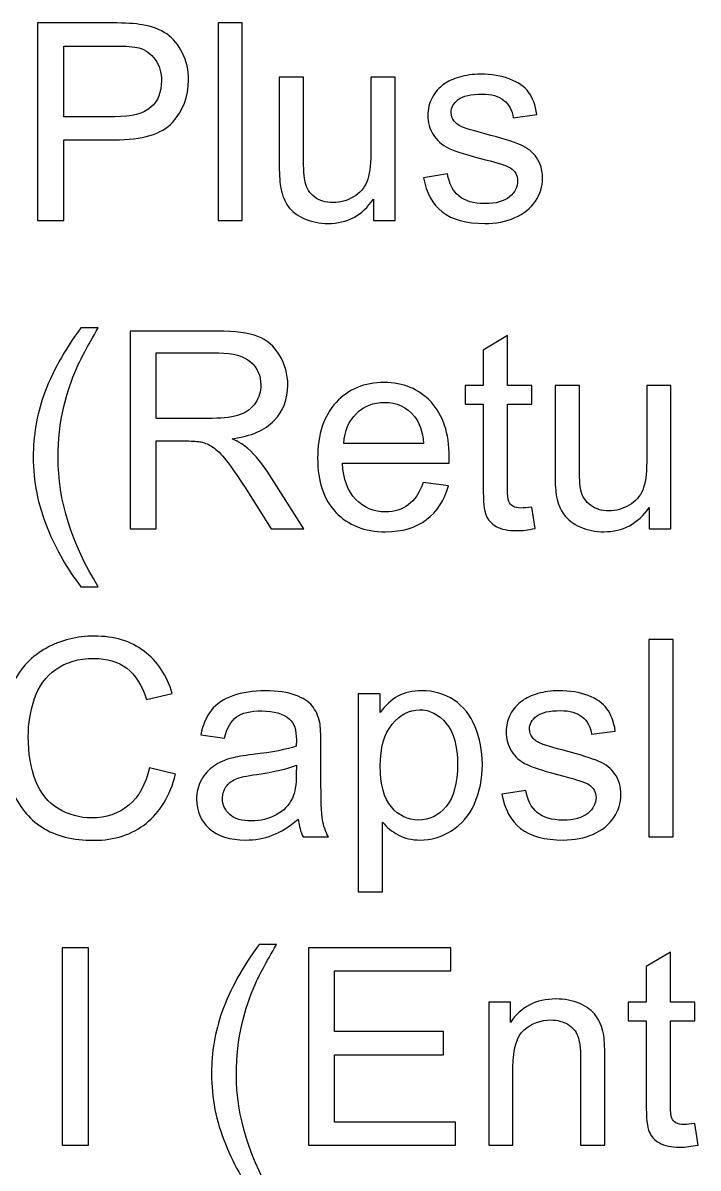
# Model space of a CAD drawing. Header units: millimetres. Extents: x -493 to 473, y -489 to 489.
# Drawn here: x -184.41 to -163.68, y -29.98 to 5.16 of the extents above; entities that cross this region are included whole.
import ezdxf

# ---------------------------------------------------------------- set-up
doc = ezdxf.new("R2010")
doc.units = ezdxf.units.MM
doc.header["$MEASUREMENT"] = 0
doc.layers.add('Layer 1', color=7, linetype='Continuous')

msp = doc.modelspace()

# ---------------------------------------------------------------- linework, layer by layer
at = {"layer": 'Layer 1', "color": 250}
for points, knots in [([(-183.953, -0.9056), (-183.953, -0.9056), (-183.953, 5.1565), (-183.953, 5.1565), (-183.953, 5.1565), (-183.953, 5.1565), (-181.6642, 5.1565), (-181.6642, 5.1565), (-181.6642, 5.1565), (-181.262, 5.1565), (-180.9544, 5.1367), (-180.7413, 5.0986), (-180.7413, 5.0986), (-180.4436, 5.0492), (-180.1938, 4.9547), (-179.992, 4.8164), (-179.992, 4.8164), (-179.7902, 4.6767), (-179.628, 4.482), (-179.5052, 4.2322), (-179.5052, 4.2322), (-179.3824, 3.9825), (-179.3217, 3.7073), (-179.3217, 3.4067), (-179.3217, 3.4067), (-179.3217, 2.8931), (-179.4854, 2.4571), (-179.8142, 2.1015), (-179.8142, 2.1015), (-180.1416, 1.7444), (-180.7357, 1.5666), (-181.5936, 1.5666), (-181.5936, 1.5666), (-181.5936, 1.5666), (-183.1486, 1.5666), (-183.1486, 1.5666), (-183.1486, 1.5666), (-183.1486, 1.5666), (-183.1486, -0.9056), (-183.1486, -0.9056), (-183.1486, -0.9056), (-183.1486, -0.9056), (-183.953, -0.9056), (-183.953, -0.9056)], [0, 0, 0, 0, 0.0833333, 0.0833333, 0.0833333, 0.0833333, 0.1666667, 0.1666667, 0.1666667, 0.1666667, 0.25, 0.25, 0.25, 0.25, 0.3333333, 0.3333333, 0.3333333, 0.3333333, 0.4166667, 0.4166667, 0.4166667, 0.4166667, 0.5, 0.5, 0.5, 0.5, 0.5833333, 0.5833333, 0.5833333, 0.5833333, 0.6666667, 0.6666667, 0.6666667, 0.6666667, 0.75, 0.75, 0.75, 0.75, 0.8333333, 0.8333333, 0.8333333, 0.8333333, 1, 1, 1, 1]), ([(-178.4158, -0.9056), (-178.4158, -0.9056), (-178.4158, 5.1565), (-178.4158, 5.1565), (-178.4158, 5.1565), (-178.4158, 5.1565), (-177.6708, 5.1565), (-177.6708, 5.1565), (-177.6708, 5.1565), (-177.6708, 5.1565), (-177.6708, -0.9056), (-177.6708, -0.9056), (-177.6708, -0.9056), (-177.6708, -0.9056), (-178.4158, -0.9056), (-178.4158, -0.9056)], [0, 0, 0, 0, 0.2, 0.2, 0.2, 0.2, 0.4, 0.4, 0.4, 0.4, 0.6, 0.6, 0.6, 0.6, 1, 1, 1, 1]), ([(-183.1486, 2.2778), (-183.1486, 2.2778), (-181.5823, 2.2778), (-181.5823, 2.2778), (-181.5823, 2.2778), (-181.063, 2.2778), (-180.6962, 2.3738), (-180.4774, 2.5671), (-180.4774, 2.5671), (-180.2601, 2.7604), (-180.1515, 3.0314), (-180.1515, 3.3827), (-180.1515, 3.3827), (-180.1515, 3.6353), (-180.215, 3.8526), (-180.3434, 4.0333), (-180.3434, 4.0333), (-180.4718, 4.2139), (-180.6411, 4.3338), (-180.85, 4.3917), (-180.85, 4.3917), (-180.9854, 4.4269), (-181.2352, 4.4453), (-181.5978, 4.4453), (-181.5978, 4.4453), (-181.5978, 4.4453), (-183.1486, 4.4453), (-183.1486, 4.4453), (-183.1486, 4.4453), (-183.1486, 4.4453), (-183.1486, 2.2778), (-183.1486, 2.2778)], [0, 0, 0, 0, 0.1111111, 0.1111111, 0.1111111, 0.1111111, 0.2222222, 0.2222222, 0.2222222, 0.2222222, 0.3333333, 0.3333333, 0.3333333, 0.3333333, 0.4444444, 0.4444444, 0.4444444, 0.4444444, 0.5555556, 0.5555556, 0.5555556, 0.5555556, 0.6666667, 0.6666667, 0.6666667, 0.6666667, 0.7777778, 0.7777778, 0.7777778, 0.7777778, 1, 1, 1, 1]), ([(-172.1054, 0.4067), (-172.1054, 0.4067), (-171.3688, 0.5253), (-171.3688, 0.5253), (-171.3688, 0.5253), (-171.3279, 0.2303), (-171.2122, 0.0046), (-171.0231, -0.1535), (-171.0231, -0.1535), (-170.834, -0.3101), (-170.5687, -0.3891), (-170.2301, -0.3891), (-170.2301, -0.3891), (-169.8872, -0.3891), (-169.6332, -0.32), (-169.4667, -0.1803), (-169.4667, -0.1803), (-169.3016, -0.042), (-169.2183, 0.1217), (-169.2183, 0.3094), (-169.2183, 0.3094), (-169.2183, 0.4773), (-169.2931, 0.6099), (-169.4413, 0.7059), (-169.4413, 0.7059), (-169.5457, 0.7722), (-169.7997, 0.8555), (-170.2033, 0.9585), (-170.2033, 0.9585), (-170.748, 1.0953), (-171.1247, 1.2139), (-171.3364, 1.3141), (-171.3364, 1.3141), (-171.5466, 1.4157), (-171.7061, 1.5539), (-171.8147, 1.7317), (-171.8147, 1.7317), (-171.9234, 1.9081), (-171.9784, 2.1043), (-171.9784, 2.3188), (-171.9784, 2.3188), (-171.9784, 2.5149), (-171.9333, 2.6955), (-171.8444, 2.862), (-171.8444, 2.862), (-171.7541, 3.0285), (-171.6327, 3.1668), (-171.4789, 3.2769), (-171.4789, 3.2769), (-171.3632, 3.3616), (-171.2052, 3.4335), (-171.0062, 3.4928), (-171.0062, 3.4928), (-170.8058, 3.5521), (-170.5927, 3.5817), (-170.3641, 3.5817), (-170.3641, 3.5817), (-170.0198, 3.5817), (-169.7179, 3.5323), (-169.4582, 3.4321), (-169.4582, 3.4321), (-169.1972, 3.3333), (-169.0052, 3.1979), (-168.8811, 3.0285), (-168.8811, 3.0285), (-168.7583, 2.8578), (-168.6722, 2.6306), (-168.6257, 2.3456), (-168.6257, 2.3456), (-168.6257, 2.3456), (-169.3538, 2.244), (-169.3538, 2.244), (-169.3538, 2.244), (-169.3862, 2.4726), (-169.4822, 2.6518), (-169.6402, 2.7802), (-169.6402, 2.7802), (-169.7983, 2.9086), (-170.0212, 2.9721), (-170.3105, 2.9721), (-170.3105, 2.9721), (-170.6506, 2.9721), (-170.8947, 2.9157), (-171.0401, 2.8028), (-171.0401, 2.8028), (-171.1854, 2.6899), (-171.2588, 2.5572), (-171.2588, 2.4063), (-171.2588, 2.4063), (-171.2588, 2.3103), (-171.2291, 2.2228), (-171.1685, 2.1452), (-171.1685, 2.1452), (-171.1078, 2.0662), (-171.0132, 1.9999), (-170.8834, 1.9476), (-170.8834, 1.9476), (-170.8086, 1.9194), (-170.5913, 1.8559), (-170.2273, 1.7571), (-170.2273, 1.7571), (-169.7023, 1.6174), (-169.3354, 1.5017), (-169.1266, 1.4128), (-169.1266, 1.4128), (-168.9178, 1.3239), (-168.7541, 1.1927), (-168.6355, 1.0234), (-168.6355, 1.0234), (-168.5156, 0.8526), (-168.4563, 0.641), (-168.4563, 0.387), (-168.4563, 0.387), (-168.4563, 0.14), (-168.5283, -0.0928), (-168.6736, -0.3115), (-168.6736, -0.3115), (-168.819, -0.5302), (-169.0278, -0.6996), (-169.3002, -0.8195), (-169.3002, -0.8195), (-169.5739, -0.9395), (-169.883, -0.9987), (-170.2273, -0.9987), (-170.2273, -0.9987), (-170.7973, -0.9987), (-171.2334, -0.8802), (-171.5325, -0.6445), (-171.5325, -0.6445), (-171.8317, -0.4075), (-172.0222, -0.0575), (-172.1054, 0.4067)], [0, 0, 0, 0, 0.0294118, 0.0294118, 0.0294118, 0.0294118, 0.0588235, 0.0588235, 0.0588235, 0.0588235, 0.0882353, 0.0882353, 0.0882353, 0.0882353, 0.1176471, 0.1176471, 0.1176471, 0.1176471, 0.1470588, 0.1470588, 0.1470588, 0.1470588, 0.1764706, 0.1764706, 0.1764706, 0.1764706, 0.2058824, 0.2058824, 0.2058824, 0.2058824, 0.2352941, 0.2352941, 0.2352941, 0.2352941, 0.2647059, 0.2647059, 0.2647059, 0.2647059, 0.2941176, 0.2941176, 0.2941176, 0.2941176, 0.3235294, 0.3235294, 0.3235294, 0.3235294, 0.3529412, 0.3529412, 0.3529412, 0.3529412, 0.3823529, 0.3823529, 0.3823529, 0.3823529, 0.4117647, 0.4117647, 0.4117647, 0.4117647, 0.4411765, 0.4411765, 0.4411765, 0.4411765, 0.4705882, 0.4705882, 0.4705882, 0.4705882, 0.5, 0.5, 0.5, 0.5, 0.5294118, 0.5294118, 0.5294118, 0.5294118, 0.5588235, 0.5588235, 0.5588235, 0.5588235, 0.5882353, 0.5882353, 0.5882353, 0.5882353, 0.6176471, 0.6176471, 0.6176471, 0.6176471, 0.6470588, 0.6470588, 0.6470588, 0.6470588, 0.6764706, 0.6764706, 0.6764706, 0.6764706, 0.7058824, 0.7058824, 0.7058824, 0.7058824, 0.7352941, 0.7352941, 0.7352941, 0.7352941, 0.7647059, 0.7647059, 0.7647059, 0.7647059, 0.7941176, 0.7941176, 0.7941176, 0.7941176, 0.8235294, 0.8235294, 0.8235294, 0.8235294, 0.8529412, 0.8529412, 0.8529412, 0.8529412, 0.8823529, 0.8823529, 0.8823529, 0.8823529, 0.9117647, 0.9117647, 0.9117647, 0.9117647, 0.9411765, 0.9411765, 0.9411765, 0.9411765, 1, 1, 1, 1]), ([(-173.6477, -0.9056), (-173.6477, -0.9056), (-173.6477, -0.2523), (-173.6477, -0.2523), (-173.6477, -0.2523), (-173.9892, -0.7504), (-174.4521, -0.9987), (-175.0377, -0.9987), (-175.0377, -0.9987), (-175.2959, -0.9987), (-175.5372, -0.9493), (-175.7616, -0.8506), (-175.7616, -0.8506), (-175.9859, -0.7504), (-176.1524, -0.6262), (-176.2611, -0.4766), (-176.2611, -0.4766), (-176.3697, -0.3256), (-176.4459, -0.1422), (-176.4897, 0.0751), (-176.4897, 0.0751), (-176.5193, 0.2219), (-176.5348, 0.4533), (-176.5348, 0.7694), (-176.5348, 0.7694), (-176.5348, 0.7694), (-176.5348, 3.4886), (-176.5348, 3.4886), (-176.5348, 3.4886), (-176.5348, 3.4886), (-175.7898, 3.4886), (-175.7898, 3.4886), (-175.7898, 3.4886), (-175.7898, 3.4886), (-175.7898, 1.0572), (-175.7898, 1.0572), (-175.7898, 1.0572), (-175.7898, 0.6692), (-175.7743, 0.4067), (-175.7446, 0.2727), (-175.7446, 0.2727), (-175.6981, 0.0765), (-175.5993, -0.0759), (-175.4469, -0.1874), (-175.4469, -0.1874), (-175.2959, -0.2988), (-175.1096, -0.3553), (-174.8867, -0.3553), (-174.8867, -0.3553), (-174.6637, -0.3553), (-174.4549, -0.2988), (-174.2601, -0.1845), (-174.2601, -0.1845), (-174.0654, -0.0702), (-173.9271, 0.0864), (-173.8453, 0.2825), (-173.8453, 0.2825), (-173.7648, 0.4787), (-173.7239, 0.7651), (-173.7239, 1.1391), (-173.7239, 1.1391), (-173.7239, 1.1391), (-173.7239, 3.4886), (-173.7239, 3.4886), (-173.7239, 3.4886), (-173.7239, 3.4886), (-172.9789, 3.4886), (-172.9789, 3.4886), (-172.9789, 3.4886), (-172.9789, 3.4886), (-172.9789, -0.9056), (-172.9789, -0.9056), (-172.9789, -0.9056), (-172.9789, -0.9056), (-173.6477, -0.9056), (-173.6477, -0.9056)], [0, 0, 0, 0, 0.05, 0.05, 0.05, 0.05, 0.1, 0.1, 0.1, 0.1, 0.15, 0.15, 0.15, 0.15, 0.2, 0.2, 0.2, 0.2, 0.25, 0.25, 0.25, 0.25, 0.3, 0.3, 0.3, 0.3, 0.35, 0.35, 0.35, 0.35, 0.4, 0.4, 0.4, 0.4, 0.45, 0.45, 0.45, 0.45, 0.5, 0.5, 0.5, 0.5, 0.55, 0.55, 0.55, 0.55, 0.6, 0.6, 0.6, 0.6, 0.65, 0.65, 0.65, 0.65, 0.7, 0.7, 0.7, 0.7, 0.75, 0.75, 0.75, 0.75, 0.8, 0.8, 0.8, 0.8, 0.85, 0.85, 0.85, 0.85, 0.9, 0.9, 0.9, 0.9, 1, 1, 1, 1]), ([(-182.6237, -12.1422), (-183.0329, -11.6243), (-183.3801, -11.019), (-183.6637, -10.3247), (-183.6637, -10.3247), (-183.9473, -9.6304), (-184.0884, -8.9108), (-184.0884, -8.1671), (-184.0884, -8.1671), (-184.0884, -7.511), (-183.9826, -6.883), (-183.7709, -6.2833), (-183.7709, -6.2833), (-183.5226, -5.5862), (-183.1402, -4.892), (-182.6237, -4.2005), (-182.6237, -4.2005), (-182.6237, -4.2005), (-182.0903, -4.2005), (-182.0903, -4.2005), (-182.0903, -4.2005), (-182.4233, -4.7734), (-182.6449, -5.1826), (-182.7521, -5.4282), (-182.7521, -5.4282), (-182.92, -5.8078), (-183.0527, -6.2043), (-183.1486, -6.6177), (-183.1486, -6.6177), (-183.2672, -7.1328), (-183.3264, -7.6507), (-183.3264, -8.1714), (-183.3264, -8.1714), (-183.3264, -9.4964), (-182.9144, -10.82), (-182.0903, -12.1422), (-182.0903, -12.1422), (-182.0903, -12.1422), (-182.6237, -12.1422), (-182.6237, -12.1422)], [0, 0, 0, 0, 0.0909091, 0.0909091, 0.0909091, 0.0909091, 0.1818182, 0.1818182, 0.1818182, 0.1818182, 0.2727273, 0.2727273, 0.2727273, 0.2727273, 0.3636364, 0.3636364, 0.3636364, 0.3636364, 0.4545455, 0.4545455, 0.4545455, 0.4545455, 0.5454545, 0.5454545, 0.5454545, 0.5454545, 0.6363636, 0.6363636, 0.6363636, 0.6363636, 0.7272727, 0.7272727, 0.7272727, 0.7272727, 0.8181818, 0.8181818, 0.8181818, 0.8181818, 1, 1, 1, 1]), ([(-181.1166, -10.3642), (-181.1166, -10.3642), (-181.1166, -4.3021), (-181.1166, -4.3021), (-181.1166, -4.3021), (-181.1166, -4.3021), (-178.4299, -4.3021), (-178.4299, -4.3021), (-178.4299, -4.3021), (-177.8895, -4.3021), (-177.4788, -4.3571), (-177.198, -4.4658), (-177.198, -4.4658), (-176.9172, -4.5745), (-176.6928, -4.7664), (-176.5249, -5.0415), (-176.5249, -5.0415), (-176.357, -5.3167), (-176.2737, -5.6215), (-176.2737, -5.9545), (-176.2737, -5.9545), (-176.2737, -6.3849), (-176.4134, -6.7476), (-176.6914, -7.0425), (-176.6914, -7.0425), (-176.9694, -7.3374), (-177.3984, -7.5237), (-177.9798, -7.6041), (-177.9798, -7.6041), (-177.7667, -7.7057), (-177.6058, -7.8073), (-177.4958, -7.9061), (-177.4958, -7.9061), (-177.2615, -8.1206), (-177.04, -8.3901), (-176.8325, -8.7132), (-176.8325, -8.7132), (-176.8325, -8.7132), (-175.7841, -10.3642), (-175.7841, -10.3642), (-175.7841, -10.3642), (-175.7841, -10.3642), (-176.786, -10.3642), (-176.786, -10.3642), (-176.786, -10.3642), (-176.786, -10.3642), (-177.5875, -9.1027), (-177.5875, -9.1027), (-177.5875, -9.1027), (-177.8203, -8.7372), (-178.0136, -8.4592), (-178.1646, -8.2659), (-178.1646, -8.2659), (-178.317, -8.0726), (-178.4525, -7.9385), (-178.5724, -7.8609), (-178.5724, -7.8609), (-178.691, -7.7847), (-178.8137, -7.7311), (-178.9379, -7.7), (-178.9379, -7.7), (-179.0282, -7.6817), (-179.1764, -7.6718), (-179.3838, -7.6718), (-179.3838, -7.6718), (-179.3838, -7.6718), (-180.3123, -7.6718), (-180.3123, -7.6718), (-180.3123, -7.6718), (-180.3123, -7.6718), (-180.3123, -10.3642), (-180.3123, -10.3642), (-180.3123, -10.3642), (-180.3123, -10.3642), (-181.1166, -10.3642), (-181.1166, -10.3642)], [0, 0, 0, 0, 0.05, 0.05, 0.05, 0.05, 0.1, 0.1, 0.1, 0.1, 0.15, 0.15, 0.15, 0.15, 0.2, 0.2, 0.2, 0.2, 0.25, 0.25, 0.25, 0.25, 0.3, 0.3, 0.3, 0.3, 0.35, 0.35, 0.35, 0.35, 0.4, 0.4, 0.4, 0.4, 0.45, 0.45, 0.45, 0.45, 0.5, 0.5, 0.5, 0.5, 0.55, 0.55, 0.55, 0.55, 0.6, 0.6, 0.6, 0.6, 0.65, 0.65, 0.65, 0.65, 0.7, 0.7, 0.7, 0.7, 0.75, 0.75, 0.75, 0.75, 0.8, 0.8, 0.8, 0.8, 0.85, 0.85, 0.85, 0.85, 0.9, 0.9, 0.9, 0.9, 1, 1, 1, 1]), ([(-168.7865, -9.6996), (-168.7865, -9.6996), (-168.6849, -10.3571), (-168.6849, -10.3571), (-168.6849, -10.3571), (-168.8937, -10.4009), (-169.0814, -10.4235), (-169.2451, -10.4235), (-169.2451, -10.4235), (-169.5146, -10.4235), (-169.7235, -10.3811), (-169.873, -10.2951), (-169.873, -10.2951), (-170.0212, -10.209), (-170.1256, -10.0975), (-170.1863, -9.9578), (-170.1863, -9.9578), (-170.247, -9.8181), (-170.2766, -9.5246), (-170.2766, -9.0773), (-170.2766, -9.0773), (-170.2766, -9.0773), (-170.2766, -6.5458), (-170.2766, -6.5458), (-170.2766, -6.5458), (-170.2766, -6.5458), (-170.8269, -6.5458), (-170.8269, -6.5458), (-170.8269, -6.5458), (-170.8269, -6.5458), (-170.8269, -5.97), (-170.8269, -5.97), (-170.8269, -5.97), (-170.8269, -5.97), (-170.2766, -5.97), (-170.2766, -5.97), (-170.2766, -5.97), (-170.2766, -5.97), (-170.2766, -4.8835), (-170.2766, -4.8835), (-170.2766, -4.8835), (-170.2766, -4.8835), (-169.5315, -4.4362), (-169.5315, -4.4362), (-169.5315, -4.4362), (-169.5315, -4.4362), (-169.5315, -5.97), (-169.5315, -5.97), (-169.5315, -5.97), (-169.5315, -5.97), (-168.7865, -5.97), (-168.7865, -5.97), (-168.7865, -5.97), (-168.7865, -5.97), (-168.7865, -6.5458), (-168.7865, -6.5458), (-168.7865, -6.5458), (-168.7865, -6.5458), (-169.5315, -6.5458), (-169.5315, -6.5458), (-169.5315, -6.5458), (-169.5315, -6.5458), (-169.5315, -9.1196), (-169.5315, -9.1196), (-169.5315, -9.1196), (-169.5315, -9.3327), (-169.5188, -9.4696), (-169.492, -9.5302), (-169.492, -9.5302), (-169.4666, -9.5909), (-169.4243, -9.6389), (-169.365, -9.6756), (-169.365, -9.6756), (-169.3058, -9.7109), (-169.2211, -9.7292), (-169.111, -9.7292), (-169.111, -9.7292), (-169.0292, -9.7292), (-168.9205, -9.7193), (-168.7865, -9.6996)], [0, 0, 0, 0, 0.047619, 0.047619, 0.047619, 0.047619, 0.0952381, 0.0952381, 0.0952381, 0.0952381, 0.1428571, 0.1428571, 0.1428571, 0.1428571, 0.1904762, 0.1904762, 0.1904762, 0.1904762, 0.2380952, 0.2380952, 0.2380952, 0.2380952, 0.2857143, 0.2857143, 0.2857143, 0.2857143, 0.3333333, 0.3333333, 0.3333333, 0.3333333, 0.3809524, 0.3809524, 0.3809524, 0.3809524, 0.4285714, 0.4285714, 0.4285714, 0.4285714, 0.4761905, 0.4761905, 0.4761905, 0.4761905, 0.5238095, 0.5238095, 0.5238095, 0.5238095, 0.5714286, 0.5714286, 0.5714286, 0.5714286, 0.6190476, 0.6190476, 0.6190476, 0.6190476, 0.6666667, 0.6666667, 0.6666667, 0.6666667, 0.7142857, 0.7142857, 0.7142857, 0.7142857, 0.7619048, 0.7619048, 0.7619048, 0.7619048, 0.8095238, 0.8095238, 0.8095238, 0.8095238, 0.8571429, 0.8571429, 0.8571429, 0.8571429, 0.9047619, 0.9047619, 0.9047619, 0.9047619, 1, 1, 1, 1]), ([(-180.3123, -6.9776), (-180.3123, -6.9776), (-178.5908, -6.9776), (-178.5908, -6.9776), (-178.5908, -6.9776), (-178.2239, -6.9776), (-177.9388, -6.9395), (-177.7328, -6.8633), (-177.7328, -6.8633), (-177.5268, -6.7885), (-177.3702, -6.6671), (-177.2643, -6.4992), (-177.2643, -6.4992), (-177.1571, -6.3327), (-177.1035, -6.1521), (-177.1035, -5.9559), (-177.1035, -5.9559), (-177.1035, -5.6695), (-177.2065, -5.4324), (-177.4139, -5.2476), (-177.4139, -5.2476), (-177.6213, -5.0627), (-177.9487, -4.971), (-178.396, -4.971), (-178.396, -4.971), (-178.396, -4.971), (-180.3123, -4.971), (-180.3123, -4.971), (-180.3123, -4.971), (-180.3123, -4.971), (-180.3123, -6.9776), (-180.3123, -6.9776)], [0, 0, 0, 0, 0.1111111, 0.1111111, 0.1111111, 0.1111111, 0.2222222, 0.2222222, 0.2222222, 0.2222222, 0.3333333, 0.3333333, 0.3333333, 0.3333333, 0.4444444, 0.4444444, 0.4444444, 0.4444444, 0.5555556, 0.5555556, 0.5555556, 0.5555556, 0.6666667, 0.6666667, 0.6666667, 0.6666667, 0.7777778, 0.7777778, 0.7777778, 0.7777778, 1, 1, 1, 1]), ([(-172.1152, -8.9418), (-172.1152, -8.9418), (-171.3448, -9.0434), (-171.3448, -9.0434), (-171.3448, -9.0434), (-171.4647, -9.4907), (-171.6891, -9.8393), (-172.0165, -10.0862), (-172.0165, -10.0862), (-172.3438, -10.3332), (-172.7615, -10.4573), (-173.2709, -10.4573), (-173.2709, -10.4573), (-173.9116, -10.4573), (-174.4196, -10.2598), (-174.7949, -9.8647), (-174.7949, -9.8647), (-175.1703, -9.471), (-175.3579, -8.9164), (-175.3579, -8.2038), (-175.3579, -8.2038), (-175.3579, -7.4672), (-175.1688, -6.8943), (-174.7893, -6.4879), (-174.7893, -6.4879), (-174.4097, -6.0801), (-173.9172, -5.8769), (-173.3118, -5.8769), (-173.3118, -5.8769), (-172.7262, -5.8769), (-172.2479, -6.0759), (-171.8768, -6.4752), (-171.8768, -6.4752), (-171.5056, -6.8745), (-171.3194, -7.4362), (-171.3194, -8.1601), (-171.3194, -8.1601), (-171.3194, -8.2038), (-171.3208, -8.2701), (-171.3236, -8.3576), (-171.3236, -8.3576), (-171.3236, -8.3576), (-174.5959, -8.3576), (-174.5959, -8.3576), (-174.5959, -8.3576), (-174.5677, -8.8388), (-174.4323, -9.2085), (-174.1867, -9.4639), (-174.1867, -9.4639), (-173.9426, -9.7193), (-173.6364, -9.8477), (-173.2709, -9.8477), (-173.2709, -9.8477), (-172.9986, -9.8477), (-172.7657, -9.7758), (-172.5738, -9.6318), (-172.5738, -9.6318), (-172.3805, -9.4879), (-172.2281, -9.2579), (-172.1152, -8.9418)], [0, 0, 0, 0, 0.0625, 0.0625, 0.0625, 0.0625, 0.125, 0.125, 0.125, 0.125, 0.1875, 0.1875, 0.1875, 0.1875, 0.25, 0.25, 0.25, 0.25, 0.3125, 0.3125, 0.3125, 0.3125, 0.375, 0.375, 0.375, 0.375, 0.4375, 0.4375, 0.4375, 0.4375, 0.5, 0.5, 0.5, 0.5, 0.5625, 0.5625, 0.5625, 0.5625, 0.625, 0.625, 0.625, 0.625, 0.6875, 0.6875, 0.6875, 0.6875, 0.75, 0.75, 0.75, 0.75, 0.8125, 0.8125, 0.8125, 0.8125, 0.875, 0.875, 0.875, 0.875, 1, 1, 1, 1]), ([(-165.1811, -10.3642), (-165.1811, -10.3642), (-165.1811, -9.7109), (-165.1811, -9.7109), (-165.1811, -9.7109), (-165.5226, -10.209), (-165.9855, -10.4573), (-166.5711, -10.4573), (-166.5711, -10.4573), (-166.8293, -10.4573), (-167.0706, -10.4079), (-167.295, -10.3092), (-167.295, -10.3092), (-167.5193, -10.209), (-167.6858, -10.0848), (-167.7945, -9.9352), (-167.7945, -9.9352), (-167.9031, -9.7842), (-167.9793, -9.6008), (-168.0231, -9.3835), (-168.0231, -9.3835), (-168.0527, -9.2367), (-168.0682, -9.0053), (-168.0682, -8.6892), (-168.0682, -8.6892), (-168.0682, -8.6892), (-168.0682, -5.97), (-168.0682, -5.97), (-168.0682, -5.97), (-168.0682, -5.97), (-167.3232, -5.97), (-167.3232, -5.97), (-167.3232, -5.97), (-167.3232, -5.97), (-167.3232, -8.4014), (-167.3232, -8.4014), (-167.3232, -8.4014), (-167.3232, -8.7894), (-167.3077, -9.0519), (-167.278, -9.1859), (-167.278, -9.1859), (-167.2315, -9.3821), (-167.1327, -9.5345), (-166.9803, -9.646), (-166.9803, -9.646), (-166.8293, -9.7574), (-166.643, -9.8139), (-166.4201, -9.8139), (-166.4201, -9.8139), (-166.1971, -9.8139), (-165.9883, -9.7574), (-165.7935, -9.6431), (-165.7935, -9.6431), (-165.5988, -9.5288), (-165.4605, -9.3722), (-165.3787, -9.1761), (-165.3787, -9.1761), (-165.2982, -8.9799), (-165.2573, -8.6935), (-165.2573, -8.3195), (-165.2573, -8.3195), (-165.2573, -8.3195), (-165.2573, -5.97), (-165.2573, -5.97), (-165.2573, -5.97), (-165.2573, -5.97), (-164.5123, -5.97), (-164.5123, -5.97), (-164.5123, -5.97), (-164.5123, -5.97), (-164.5123, -10.3642), (-164.5123, -10.3642), (-164.5123, -10.3642), (-164.5123, -10.3642), (-165.1811, -10.3642), (-165.1811, -10.3642)], [0, 0, 0, 0, 0.05, 0.05, 0.05, 0.05, 0.1, 0.1, 0.1, 0.1, 0.15, 0.15, 0.15, 0.15, 0.2, 0.2, 0.2, 0.2, 0.25, 0.25, 0.25, 0.25, 0.3, 0.3, 0.3, 0.3, 0.35, 0.35, 0.35, 0.35, 0.4, 0.4, 0.4, 0.4, 0.45, 0.45, 0.45, 0.45, 0.5, 0.5, 0.5, 0.5, 0.55, 0.55, 0.55, 0.55, 0.6, 0.6, 0.6, 0.6, 0.65, 0.65, 0.65, 0.65, 0.7, 0.7, 0.7, 0.7, 0.75, 0.75, 0.75, 0.75, 0.8, 0.8, 0.8, 0.8, 0.85, 0.85, 0.85, 0.85, 0.9, 0.9, 0.9, 0.9, 1, 1, 1, 1]), ([(-174.5536, -7.748), (-174.5536, -7.748), (-172.1068, -7.748), (-172.1068, -7.748), (-172.1068, -7.748), (-172.1392, -7.3783), (-172.2338, -7.1017), (-172.3876, -6.9169), (-172.3876, -6.9169), (-172.6232, -6.6304), (-172.9308, -6.4865), (-173.3076, -6.4865), (-173.3076, -6.4865), (-173.6491, -6.4865), (-173.9355, -6.6008), (-174.1684, -6.8294), (-174.1684, -6.8294), (-174.3998, -7.058), (-174.5282, -7.3642), (-174.5536, -7.748)], [0, 0, 0, 0, 0.1666667, 0.1666667, 0.1666667, 0.1666667, 0.3333333, 0.3333333, 0.3333333, 0.3333333, 0.5, 0.5, 0.5, 0.5, 0.6666667, 0.6666667, 0.6666667, 0.6666667, 1, 1, 1, 1]), ([(-180.524, -17.6963), (-180.524, -17.6963), (-179.7197, -17.8995), (-179.7197, -17.8995), (-179.7197, -17.8995), (-179.8876, -18.5585), (-180.1896, -19.0594), (-180.6256, -19.4051), (-180.6256, -19.4051), (-181.0616, -19.7508), (-181.595, -19.9244), (-182.2258, -19.9244), (-182.2258, -19.9244), (-182.8777, -19.9244), (-183.4083, -19.7918), (-183.8175, -19.5251), (-183.8175, -19.5251), (-184.2267, -19.2598), (-184.5372, -18.8745), (-184.7503, -18.3708), (-184.7503, -18.3708), (-184.9633, -17.8656), (-185.0706, -17.3252), (-185.0706, -16.7466), (-185.0706, -16.7466), (-185.0706, -16.1158), (-184.9506, -15.5655), (-184.7093, -15.0956), (-184.7093, -15.0956), (-184.468, -14.6257), (-184.1251, -14.2687), (-183.6806, -14.0246), (-183.6806, -14.0246), (-183.2361, -13.7805), (-182.7465, -13.6591), (-182.2131, -13.6591), (-182.2131, -13.6591), (-181.6063, -13.6591), (-181.0969, -13.8129), (-180.6849, -14.122), (-180.6849, -14.122), (-180.2714, -14.431), (-179.9836, -14.8642), (-179.8213, -15.423), (-179.8213, -15.423), (-179.8213, -15.423), (-180.6087, -15.6093), (-180.6087, -15.6093), (-180.6087, -15.6093), (-180.7484, -15.169), (-180.953, -14.8473), (-181.2197, -14.6469), (-181.2197, -14.6469), (-181.4864, -14.4451), (-181.8222, -14.3449), (-182.2272, -14.3449), (-182.2272, -14.3449), (-182.6915, -14.3449), (-183.0809, -14.4564), (-183.3928, -14.6793), (-183.3928, -14.6793), (-183.7046, -14.9023), (-183.9248, -15.2029), (-184.0503, -15.5782), (-184.0503, -15.5782), (-184.1773, -15.955), (-184.2408, -16.343), (-184.2408, -16.7424), (-184.2408, -16.7424), (-184.2408, -17.2574), (-184.1661, -17.7076), (-184.0165, -18.0914), (-184.0165, -18.0914), (-183.8669, -18.4766), (-183.6341, -18.7631), (-183.318, -18.9536), (-183.318, -18.9536), (-183.0019, -19.1441), (-182.6604, -19.2386), (-182.2921, -19.2386), (-182.2921, -19.2386), (-181.8434, -19.2386), (-181.4652, -19.1088), (-181.1548, -18.8506), (-181.1548, -18.8506), (-180.8443, -18.5909), (-180.6341, -18.2071), (-180.524, -17.6963)], [0, 0, 0, 0, 0.0434783, 0.0434783, 0.0434783, 0.0434783, 0.0869565, 0.0869565, 0.0869565, 0.0869565, 0.1304348, 0.1304348, 0.1304348, 0.1304348, 0.173913, 0.173913, 0.173913, 0.173913, 0.2173913, 0.2173913, 0.2173913, 0.2173913, 0.2608696, 0.2608696, 0.2608696, 0.2608696, 0.3043478, 0.3043478, 0.3043478, 0.3043478, 0.3478261, 0.3478261, 0.3478261, 0.3478261, 0.3913043, 0.3913043, 0.3913043, 0.3913043, 0.4347826, 0.4347826, 0.4347826, 0.4347826, 0.4782609, 0.4782609, 0.4782609, 0.4782609, 0.5217391, 0.5217391, 0.5217391, 0.5217391, 0.5652174, 0.5652174, 0.5652174, 0.5652174, 0.6086957, 0.6086957, 0.6086957, 0.6086957, 0.6521739, 0.6521739, 0.6521739, 0.6521739, 0.6956522, 0.6956522, 0.6956522, 0.6956522, 0.7391304, 0.7391304, 0.7391304, 0.7391304, 0.7826087, 0.7826087, 0.7826087, 0.7826087, 0.826087, 0.826087, 0.826087, 0.826087, 0.8695652, 0.8695652, 0.8695652, 0.8695652, 0.9130435, 0.9130435, 0.9130435, 0.9130435, 1, 1, 1, 1]), ([(-165.1868, -19.8228), (-165.1868, -19.8228), (-165.1868, -13.7607), (-165.1868, -13.7607), (-165.1868, -13.7607), (-165.1868, -13.7607), (-164.4418, -13.7607), (-164.4418, -13.7607), (-164.4418, -13.7607), (-164.4418, -13.7607), (-164.4418, -19.8228), (-164.4418, -19.8228), (-164.4418, -19.8228), (-164.4418, -19.8228), (-165.1868, -19.8228), (-165.1868, -19.8228)], [0, 0, 0, 0, 0.2, 0.2, 0.2, 0.2, 0.4, 0.4, 0.4, 0.4, 0.6, 0.6, 0.6, 0.6, 1, 1, 1, 1]), ([(-175.9506, -19.2725), (-176.2272, -19.5081), (-176.4939, -19.6732), (-176.7493, -19.7706), (-176.7493, -19.7706), (-177.0047, -19.868), (-177.2785, -19.9159), (-177.572, -19.9159), (-177.572, -19.9159), (-178.0546, -19.9159), (-178.4257, -19.7988), (-178.6853, -19.5632), (-178.6853, -19.5632), (-178.945, -19.3289), (-179.0748, -19.0284), (-179.0748, -18.6629), (-179.0748, -18.6629), (-179.0748, -18.4484), (-179.0254, -18.2522), (-178.928, -18.0744), (-178.928, -18.0744), (-178.8293, -17.8966), (-178.7009, -17.7555), (-178.5428, -17.6483), (-178.5428, -17.6483), (-178.3834, -17.5411), (-178.2056, -17.4592), (-178.0066, -17.4042), (-178.0066, -17.4042), (-177.8598, -17.3661), (-177.6383, -17.3294), (-177.3434, -17.2927), (-177.3434, -17.2927), (-176.7423, -17.2221), (-176.2978, -17.1361), (-176.0141, -17.0373), (-176.0141, -17.0373), (-176.0113, -16.9357), (-176.0099, -16.8708), (-176.0099, -16.844), (-176.0099, -16.844), (-176.0099, -16.542), (-176.0804, -16.3289), (-176.2216, -16.2047), (-176.2216, -16.2047), (-176.4121, -16.0368), (-176.6957, -15.9536), (-177.071, -15.9536), (-177.071, -15.9536), (-177.4224, -15.9536), (-177.682, -16.0157), (-177.8486, -16.1384), (-177.8486, -16.1384), (-178.0165, -16.2612), (-178.1392, -16.4785), (-178.2197, -16.7918), (-178.2197, -16.7918), (-178.2197, -16.7918), (-178.9478, -16.6902), (-178.9478, -16.6902), (-178.9478, -16.6902), (-178.8815, -16.3783), (-178.7728, -16.1257), (-178.6204, -15.9338), (-178.6204, -15.9338), (-178.468, -15.7419), (-178.2479, -15.5951), (-177.96, -15.4907), (-177.96, -15.4907), (-177.6736, -15.3877), (-177.3391, -15.3355), (-176.961, -15.3355), (-176.961, -15.3355), (-176.5856, -15.3355), (-176.2794, -15.3792), (-176.0438, -15.4681), (-176.0438, -15.4681), (-175.8095, -15.557), (-175.636, -15.6671), (-175.5259, -15.8012), (-175.5259, -15.8012), (-175.4158, -15.9352), (-175.3382, -16.1046), (-175.2931, -16.3092), (-175.2931, -16.3092), (-175.2691, -16.4362), (-175.2564, -16.6648), (-175.2564, -16.9935), (-175.2564, -16.9935), (-175.2564, -16.9935), (-175.2564, -17.9813), (-175.2564, -17.9813), (-175.2564, -17.9813), (-175.2564, -18.6713), (-175.2408, -19.1074), (-175.2098, -19.2922), (-175.2098, -19.2922), (-175.1802, -19.4771), (-175.1181, -19.6535), (-175.0278, -19.8228), (-175.0278, -19.8228), (-175.0278, -19.8228), (-175.8067, -19.8228), (-175.8067, -19.8228), (-175.8067, -19.8228), (-175.8815, -19.6662), (-175.9295, -19.4827), (-175.9506, -19.2725)], [0, 0, 0, 0, 0.0357143, 0.0357143, 0.0357143, 0.0357143, 0.0714286, 0.0714286, 0.0714286, 0.0714286, 0.1071429, 0.1071429, 0.1071429, 0.1071429, 0.1428571, 0.1428571, 0.1428571, 0.1428571, 0.1785714, 0.1785714, 0.1785714, 0.1785714, 0.2142857, 0.2142857, 0.2142857, 0.2142857, 0.25, 0.25, 0.25, 0.25, 0.2857143, 0.2857143, 0.2857143, 0.2857143, 0.3214286, 0.3214286, 0.3214286, 0.3214286, 0.3571429, 0.3571429, 0.3571429, 0.3571429, 0.3928571, 0.3928571, 0.3928571, 0.3928571, 0.4285714, 0.4285714, 0.4285714, 0.4285714, 0.4642857, 0.4642857, 0.4642857, 0.4642857, 0.5, 0.5, 0.5, 0.5, 0.5357143, 0.5357143, 0.5357143, 0.5357143, 0.5714286, 0.5714286, 0.5714286, 0.5714286, 0.6071429, 0.6071429, 0.6071429, 0.6071429, 0.6428571, 0.6428571, 0.6428571, 0.6428571, 0.6785714, 0.6785714, 0.6785714, 0.6785714, 0.7142857, 0.7142857, 0.7142857, 0.7142857, 0.75, 0.75, 0.75, 0.75, 0.7857143, 0.7857143, 0.7857143, 0.7857143, 0.8214286, 0.8214286, 0.8214286, 0.8214286, 0.8571429, 0.8571429, 0.8571429, 0.8571429, 0.8928571, 0.8928571, 0.8928571, 0.8928571, 0.9285714, 0.9285714, 0.9285714, 0.9285714, 1, 1, 1, 1]), ([(-174.112, -21.5077), (-174.112, -21.5077), (-174.112, -15.4286), (-174.112, -15.4286), (-174.112, -15.4286), (-174.112, -15.4286), (-173.4347, -15.4286), (-173.4347, -15.4286), (-173.4347, -15.4286), (-173.4347, -15.4286), (-173.4347, -16.0058), (-173.4347, -16.0058), (-173.4347, -16.0058), (-173.2752, -15.7828), (-173.0946, -15.6149), (-172.8928, -15.5034), (-172.8928, -15.5034), (-172.6924, -15.3919), (-172.4483, -15.3355), (-172.1619, -15.3355), (-172.1619, -15.3355), (-171.7865, -15.3355), (-171.4563, -15.4315), (-171.1699, -15.6248), (-171.1699, -15.6248), (-170.8834, -15.8167), (-170.6675, -16.089), (-170.5208, -16.439), (-170.5208, -16.439), (-170.3754, -16.7903), (-170.302, -17.1742), (-170.302, -17.5933), (-170.302, -17.5933), (-170.302, -18.0406), (-170.3825, -18.4442), (-170.5433, -18.804), (-170.5433, -18.804), (-170.7042, -19.1624), (-170.9384, -19.4376), (-171.2461, -19.6295), (-171.2461, -19.6295), (-171.5523, -19.82), (-171.8754, -19.9159), (-172.2141, -19.9159), (-172.2141, -19.9159), (-172.4624, -19.9159), (-172.6854, -19.8637), (-172.8815, -19.7593), (-172.8815, -19.7593), (-173.0791, -19.6549), (-173.2399, -19.5236), (-173.3669, -19.3642), (-173.3669, -19.3642), (-173.3669, -19.3642), (-173.3669, -21.5077), (-173.3669, -21.5077), (-173.3669, -21.5077), (-173.3669, -21.5077), (-174.112, -21.5077), (-174.112, -21.5077)], [0, 0, 0, 0, 0.0625, 0.0625, 0.0625, 0.0625, 0.125, 0.125, 0.125, 0.125, 0.1875, 0.1875, 0.1875, 0.1875, 0.25, 0.25, 0.25, 0.25, 0.3125, 0.3125, 0.3125, 0.3125, 0.375, 0.375, 0.375, 0.375, 0.4375, 0.4375, 0.4375, 0.4375, 0.5, 0.5, 0.5, 0.5, 0.5625, 0.5625, 0.5625, 0.5625, 0.625, 0.625, 0.625, 0.625, 0.6875, 0.6875, 0.6875, 0.6875, 0.75, 0.75, 0.75, 0.75, 0.8125, 0.8125, 0.8125, 0.8125, 0.875, 0.875, 0.875, 0.875, 1, 1, 1, 1]), ([(-169.6995, -18.5105), (-169.6995, -18.5105), (-168.9629, -18.3919), (-168.9629, -18.3919), (-168.9629, -18.3919), (-168.922, -18.6869), (-168.8063, -18.9126), (-168.6172, -19.0707), (-168.6172, -19.0707), (-168.4281, -19.2273), (-168.1628, -19.3063), (-167.8242, -19.3063), (-167.8242, -19.3063), (-167.4813, -19.3063), (-167.2273, -19.2372), (-167.0608, -19.0975), (-167.0608, -19.0975), (-166.8957, -18.9592), (-166.8124, -18.7955), (-166.8124, -18.6078), (-166.8124, -18.6078), (-166.8124, -18.4399), (-166.8872, -18.3073), (-167.0354, -18.2113), (-167.0354, -18.2113), (-167.1398, -18.145), (-167.3938, -18.0617), (-167.7974, -17.9587), (-167.7974, -17.9587), (-168.3421, -17.8219), (-168.7188, -17.7033), (-168.9305, -17.6031), (-168.9305, -17.6031), (-169.1407, -17.5015), (-169.3002, -17.3633), (-169.4088, -17.1855), (-169.4088, -17.1855), (-169.5175, -17.0091), (-169.5725, -16.8129), (-169.5725, -16.5984), (-169.5725, -16.5984), (-169.5725, -16.4023), (-169.5274, -16.2217), (-169.4385, -16.0552), (-169.4385, -16.0552), (-169.3482, -15.8887), (-169.2268, -15.7504), (-169.073, -15.6403), (-169.073, -15.6403), (-168.9573, -15.5556), (-168.7993, -15.4837), (-168.6003, -15.4244), (-168.6003, -15.4244), (-168.3999, -15.3651), (-168.1868, -15.3355), (-167.9582, -15.3355), (-167.9582, -15.3355), (-167.6139, -15.3355), (-167.312, -15.3849), (-167.0523, -15.4851), (-167.0523, -15.4851), (-166.7913, -15.5839), (-166.5993, -15.7193), (-166.4752, -15.8887), (-166.4752, -15.8887), (-166.3524, -16.0594), (-166.2663, -16.2866), (-166.2198, -16.5716), (-166.2198, -16.5716), (-166.2198, -16.5716), (-166.9479, -16.6732), (-166.9479, -16.6732), (-166.9479, -16.6732), (-166.9803, -16.4446), (-167.0763, -16.2654), (-167.2343, -16.137), (-167.2343, -16.137), (-167.3924, -16.0086), (-167.6153, -15.9451), (-167.9046, -15.9451), (-167.9046, -15.9451), (-168.2447, -15.9451), (-168.4888, -16.0015), (-168.6342, -16.1144), (-168.6342, -16.1144), (-168.7795, -16.2273), (-168.8529, -16.36), (-168.8529, -16.5109), (-168.8529, -16.5109), (-168.8529, -16.6069), (-168.8232, -16.6944), (-168.7626, -16.772), (-168.7626, -16.772), (-168.7019, -16.851), (-168.6073, -16.9173), (-168.4775, -16.9696), (-168.4775, -16.9696), (-168.4027, -16.9978), (-168.1854, -17.0613), (-167.8214, -17.1601), (-167.8214, -17.1601), (-167.2964, -17.2998), (-166.9295, -17.4155), (-166.7207, -17.5044), (-166.7207, -17.5044), (-166.5119, -17.5933), (-166.3482, -17.7245), (-166.2296, -17.8938), (-166.2296, -17.8938), (-166.1097, -18.0646), (-166.0504, -18.2762), (-166.0504, -18.5302), (-166.0504, -18.5302), (-166.0504, -18.7772), (-166.1224, -19.01), (-166.2677, -19.2287), (-166.2677, -19.2287), (-166.4131, -19.4474), (-166.6219, -19.6168), (-166.8943, -19.7367), (-166.8943, -19.7367), (-167.168, -19.8567), (-167.4771, -19.9159), (-167.8214, -19.9159), (-167.8214, -19.9159), (-168.3914, -19.9159), (-168.8275, -19.7974), (-169.1266, -19.5617), (-169.1266, -19.5617), (-169.4258, -19.3247), (-169.6163, -18.9747), (-169.6995, -18.5105)], [0, 0, 0, 0, 0.0294118, 0.0294118, 0.0294118, 0.0294118, 0.0588235, 0.0588235, 0.0588235, 0.0588235, 0.0882353, 0.0882353, 0.0882353, 0.0882353, 0.1176471, 0.1176471, 0.1176471, 0.1176471, 0.1470588, 0.1470588, 0.1470588, 0.1470588, 0.1764706, 0.1764706, 0.1764706, 0.1764706, 0.2058824, 0.2058824, 0.2058824, 0.2058824, 0.2352941, 0.2352941, 0.2352941, 0.2352941, 0.2647059, 0.2647059, 0.2647059, 0.2647059, 0.2941176, 0.2941176, 0.2941176, 0.2941176, 0.3235294, 0.3235294, 0.3235294, 0.3235294, 0.3529412, 0.3529412, 0.3529412, 0.3529412, 0.3823529, 0.3823529, 0.3823529, 0.3823529, 0.4117647, 0.4117647, 0.4117647, 0.4117647, 0.4411765, 0.4411765, 0.4411765, 0.4411765, 0.4705882, 0.4705882, 0.4705882, 0.4705882, 0.5, 0.5, 0.5, 0.5, 0.5294118, 0.5294118, 0.5294118, 0.5294118, 0.5588235, 0.5588235, 0.5588235, 0.5588235, 0.5882353, 0.5882353, 0.5882353, 0.5882353, 0.6176471, 0.6176471, 0.6176471, 0.6176471, 0.6470588, 0.6470588, 0.6470588, 0.6470588, 0.6764706, 0.6764706, 0.6764706, 0.6764706, 0.7058824, 0.7058824, 0.7058824, 0.7058824, 0.7352941, 0.7352941, 0.7352941, 0.7352941, 0.7647059, 0.7647059, 0.7647059, 0.7647059, 0.7941176, 0.7941176, 0.7941176, 0.7941176, 0.8235294, 0.8235294, 0.8235294, 0.8235294, 0.8529412, 0.8529412, 0.8529412, 0.8529412, 0.8823529, 0.8823529, 0.8823529, 0.8823529, 0.9117647, 0.9117647, 0.9117647, 0.9117647, 0.9411765, 0.9411765, 0.9411765, 0.9411765, 1, 1, 1, 1]), ([(-173.4347, -17.6525), (-173.4347, -18.2156), (-173.3204, -18.6318), (-173.0932, -18.9014), (-173.0932, -18.9014), (-172.8646, -19.1709), (-172.588, -19.3063), (-172.2635, -19.3063), (-172.2635, -19.3063), (-171.9333, -19.3063), (-171.651, -19.1666), (-171.4168, -18.8872), (-171.4168, -18.8872), (-171.1811, -18.6078), (-171.064, -18.176), (-171.064, -17.5904), (-171.064, -17.5904), (-171.064, -17.0316), (-171.1783, -16.614), (-171.4083, -16.336), (-171.4083, -16.336), (-171.6383, -16.058), (-171.9121, -15.9197), (-172.231, -15.9197), (-172.231, -15.9197), (-172.5471, -15.9197), (-172.8265, -16.0679), (-173.0692, -16.3628), (-173.0692, -16.3628), (-173.3133, -16.6591), (-173.4347, -17.0881), (-173.4347, -17.6525)], [0, 0, 0, 0, 0.1111111, 0.1111111, 0.1111111, 0.1111111, 0.2222222, 0.2222222, 0.2222222, 0.2222222, 0.3333333, 0.3333333, 0.3333333, 0.3333333, 0.4444444, 0.4444444, 0.4444444, 0.4444444, 0.5555556, 0.5555556, 0.5555556, 0.5555556, 0.6666667, 0.6666667, 0.6666667, 0.6666667, 0.7777778, 0.7777778, 0.7777778, 0.7777778, 1, 1, 1, 1]), ([(-176.0099, -17.6215), (-176.2808, -17.7315), (-176.6872, -17.8247), (-177.2291, -17.9009), (-177.2291, -17.9009), (-177.5367, -17.9446), (-177.754, -17.994), (-177.881, -18.049), (-177.881, -18.049), (-178.008, -18.1041), (-178.1054, -18.1845), (-178.1745, -18.2889), (-178.1745, -18.2889), (-178.2437, -18.3948), (-178.2789, -18.5119), (-178.2789, -18.6417), (-178.2789, -18.6417), (-178.2789, -18.8379), (-178.2042, -19.003), (-178.0532, -19.1342), (-178.0532, -19.1342), (-177.9022, -19.2654), (-177.682, -19.3317), (-177.3928, -19.3317), (-177.3928, -19.3317), (-177.1063, -19.3317), (-176.8509, -19.2696), (-176.6265, -19.1441), (-176.6265, -19.1441), (-176.4036, -19.0199), (-176.2385, -18.8491), (-176.1341, -18.6332), (-176.1341, -18.6332), (-176.0536, -18.4653), (-176.0141, -18.2184), (-176.0141, -17.8924), (-176.0141, -17.8924), (-176.0141, -17.8924), (-176.0099, -17.6215), (-176.0099, -17.6215)], [0, 0, 0, 0, 0.0909091, 0.0909091, 0.0909091, 0.0909091, 0.1818182, 0.1818182, 0.1818182, 0.1818182, 0.2727273, 0.2727273, 0.2727273, 0.2727273, 0.3636364, 0.3636364, 0.3636364, 0.3636364, 0.4545455, 0.4545455, 0.4545455, 0.4545455, 0.5454545, 0.5454545, 0.5454545, 0.5454545, 0.6363636, 0.6363636, 0.6363636, 0.6363636, 0.7272727, 0.7272727, 0.7272727, 0.7272727, 0.8181818, 0.8181818, 0.8181818, 0.8181818, 1, 1, 1, 1]), ([(-177.15, -31.0594), (-177.5592, -30.5415), (-177.9064, -29.9362), (-178.19, -29.2419), (-178.19, -29.2419), (-178.4736, -28.5476), (-178.6147, -27.828), (-178.6147, -27.0843), (-178.6147, -27.0843), (-178.6147, -26.4282), (-178.5089, -25.8002), (-178.2972, -25.2005), (-178.2972, -25.2005), (-178.0489, -24.5034), (-177.6665, -23.8092), (-177.15, -23.1177), (-177.15, -23.1177), (-177.15, -23.1177), (-176.6166, -23.1177), (-176.6166, -23.1177), (-176.6166, -23.1177), (-176.9496, -23.6906), (-177.1712, -24.0998), (-177.2784, -24.3454), (-177.2784, -24.3454), (-177.4463, -24.725), (-177.579, -25.1215), (-177.6749, -25.5349), (-177.6749, -25.5349), (-177.7935, -26.05), (-177.8527, -26.5679), (-177.8527, -27.0886), (-177.8527, -27.0886), (-177.8527, -28.4136), (-177.4407, -29.7372), (-176.6166, -31.0594), (-176.6166, -31.0594), (-176.6166, -31.0594), (-177.15, -31.0594), (-177.15, -31.0594)], [0, 0, 0, 0, 0.0909091, 0.0909091, 0.0909091, 0.0909091, 0.1818182, 0.1818182, 0.1818182, 0.1818182, 0.2727273, 0.2727273, 0.2727273, 0.2727273, 0.3636364, 0.3636364, 0.3636364, 0.3636364, 0.4545455, 0.4545455, 0.4545455, 0.4545455, 0.5454545, 0.5454545, 0.5454545, 0.5454545, 0.6363636, 0.6363636, 0.6363636, 0.6363636, 0.7272727, 0.7272727, 0.7272727, 0.7272727, 0.8181818, 0.8181818, 0.8181818, 0.8181818, 1, 1, 1, 1]), ([(-183.1979, -29.2814), (-183.1979, -29.2814), (-183.1979, -23.2193), (-183.1979, -23.2193), (-183.1979, -23.2193), (-183.1979, -23.2193), (-182.3936, -23.2193), (-182.3936, -23.2193), (-182.3936, -23.2193), (-182.3936, -23.2193), (-182.3936, -29.2814), (-182.3936, -29.2814), (-182.3936, -29.2814), (-182.3936, -29.2814), (-183.1979, -29.2814), (-183.1979, -29.2814)], [0, 0, 0, 0, 0.2, 0.2, 0.2, 0.2, 0.4, 0.4, 0.4, 0.4, 0.6, 0.6, 0.6, 0.6, 1, 1, 1, 1]), ([(-175.6429, -29.2814), (-175.6429, -29.2814), (-175.6429, -23.2193), (-175.6429, -23.2193), (-175.6429, -23.2193), (-175.6429, -23.2193), (-171.2657, -23.2193), (-171.2657, -23.2193), (-171.2657, -23.2193), (-171.2657, -23.2193), (-171.2657, -23.9305), (-171.2657, -23.9305), (-171.2657, -23.9305), (-171.2657, -23.9305), (-174.8386, -23.9305), (-174.8386, -23.9305), (-174.8386, -23.9305), (-174.8386, -23.9305), (-174.8386, -25.7932), (-174.8386, -25.7932), (-174.8386, -25.7932), (-174.8386, -25.7932), (-171.4943, -25.7932), (-171.4943, -25.7932), (-171.4943, -25.7932), (-171.4943, -25.7932), (-171.4943, -26.5044), (-171.4943, -26.5044), (-171.4943, -26.5044), (-171.4943, -26.5044), (-174.8386, -26.5044), (-174.8386, -26.5044), (-174.8386, -26.5044), (-174.8386, -26.5044), (-174.8386, -28.5702), (-174.8386, -28.5702), (-174.8386, -28.5702), (-174.8386, -28.5702), (-171.1218, -28.5702), (-171.1218, -28.5702), (-171.1218, -28.5702), (-171.1218, -28.5702), (-171.1218, -29.2814), (-171.1218, -29.2814), (-171.1218, -29.2814), (-171.1218, -29.2814), (-175.6429, -29.2814), (-175.6429, -29.2814)], [0, 0, 0, 0, 0.0769231, 0.0769231, 0.0769231, 0.0769231, 0.1538462, 0.1538462, 0.1538462, 0.1538462, 0.2307692, 0.2307692, 0.2307692, 0.2307692, 0.3076923, 0.3076923, 0.3076923, 0.3076923, 0.3846154, 0.3846154, 0.3846154, 0.3846154, 0.4615385, 0.4615385, 0.4615385, 0.4615385, 0.5384615, 0.5384615, 0.5384615, 0.5384615, 0.6153846, 0.6153846, 0.6153846, 0.6153846, 0.6923077, 0.6923077, 0.6923077, 0.6923077, 0.7692308, 0.7692308, 0.7692308, 0.7692308, 0.8461538, 0.8461538, 0.8461538, 0.8461538, 1, 1, 1, 1]), ([(-163.7799, -28.6168), (-163.7799, -28.6168), (-163.6783, -29.2743), (-163.6783, -29.2743), (-163.6783, -29.2743), (-163.8871, -29.3181), (-164.0748, -29.3407), (-164.2385, -29.3407), (-164.2385, -29.3407), (-164.508, -29.3407), (-164.7169, -29.2983), (-164.8664, -29.2123), (-164.8664, -29.2123), (-165.0146, -29.1262), (-165.119, -29.0147), (-165.1797, -28.875), (-165.1797, -28.875), (-165.2404, -28.7353), (-165.27, -28.4418), (-165.27, -27.9945), (-165.27, -27.9945), (-165.27, -27.9945), (-165.27, -25.463), (-165.27, -25.463), (-165.27, -25.463), (-165.27, -25.463), (-165.8203, -25.463), (-165.8203, -25.463), (-165.8203, -25.463), (-165.8203, -25.463), (-165.8203, -24.8872), (-165.8203, -24.8872), (-165.8203, -24.8872), (-165.8203, -24.8872), (-165.27, -24.8872), (-165.27, -24.8872), (-165.27, -24.8872), (-165.27, -24.8872), (-165.27, -23.8007), (-165.27, -23.8007), (-165.27, -23.8007), (-165.27, -23.8007), (-164.5249, -23.3534), (-164.5249, -23.3534), (-164.5249, -23.3534), (-164.5249, -23.3534), (-164.5249, -24.8872), (-164.5249, -24.8872), (-164.5249, -24.8872), (-164.5249, -24.8872), (-163.7799, -24.8872), (-163.7799, -24.8872), (-163.7799, -24.8872), (-163.7799, -24.8872), (-163.7799, -25.463), (-163.7799, -25.463), (-163.7799, -25.463), (-163.7799, -25.463), (-164.5249, -25.463), (-164.5249, -25.463), (-164.5249, -25.463), (-164.5249, -25.463), (-164.5249, -28.0368), (-164.5249, -28.0368), (-164.5249, -28.0368), (-164.5249, -28.2499), (-164.5122, -28.3868), (-164.4854, -28.4474), (-164.4854, -28.4474), (-164.46, -28.5081), (-164.4177, -28.5561), (-164.3584, -28.5928), (-164.3584, -28.5928), (-164.2992, -28.6281), (-164.2145, -28.6464), (-164.1044, -28.6464), (-164.1044, -28.6464), (-164.0226, -28.6464), (-163.9139, -28.6365), (-163.7799, -28.6168)], [0, 0, 0, 0, 0.047619, 0.047619, 0.047619, 0.047619, 0.0952381, 0.0952381, 0.0952381, 0.0952381, 0.1428571, 0.1428571, 0.1428571, 0.1428571, 0.1904762, 0.1904762, 0.1904762, 0.1904762, 0.2380952, 0.2380952, 0.2380952, 0.2380952, 0.2857143, 0.2857143, 0.2857143, 0.2857143, 0.3333333, 0.3333333, 0.3333333, 0.3333333, 0.3809524, 0.3809524, 0.3809524, 0.3809524, 0.4285714, 0.4285714, 0.4285714, 0.4285714, 0.4761905, 0.4761905, 0.4761905, 0.4761905, 0.5238095, 0.5238095, 0.5238095, 0.5238095, 0.5714286, 0.5714286, 0.5714286, 0.5714286, 0.6190476, 0.6190476, 0.6190476, 0.6190476, 0.6666667, 0.6666667, 0.6666667, 0.6666667, 0.7142857, 0.7142857, 0.7142857, 0.7142857, 0.7619048, 0.7619048, 0.7619048, 0.7619048, 0.8095238, 0.8095238, 0.8095238, 0.8095238, 0.8571429, 0.8571429, 0.8571429, 0.8571429, 0.9047619, 0.9047619, 0.9047619, 0.9047619, 1, 1, 1, 1]), ([(-170.1058, -29.2814), (-170.1058, -29.2814), (-170.1058, -24.8872), (-170.1058, -24.8872), (-170.1058, -24.8872), (-170.1058, -24.8872), (-169.4369, -24.8872), (-169.4369, -24.8872), (-169.4369, -24.8872), (-169.4369, -24.8872), (-169.4369, -25.5109), (-169.4369, -25.5109), (-169.4369, -25.5109), (-169.1152, -25.0326), (-168.6495, -24.7941), (-168.0414, -24.7941), (-168.0414, -24.7941), (-167.7761, -24.7941), (-167.5334, -24.8421), (-167.3118, -24.9366), (-167.3118, -24.9366), (-167.0903, -25.0312), (-166.9238, -25.1568), (-166.8137, -25.3106), (-166.8137, -25.3106), (-166.7036, -25.4644), (-166.626, -25.6478), (-166.5823, -25.8595), (-166.5823, -25.8595), (-166.5555, -25.9978), (-166.5414, -26.2391), (-166.5414, -26.5834), (-166.5414, -26.5834), (-166.5414, -26.5834), (-166.5414, -29.2814), (-166.5414, -29.2814), (-166.5414, -29.2814), (-166.5414, -29.2814), (-167.2864, -29.2814), (-167.2864, -29.2814), (-167.2864, -29.2814), (-167.2864, -29.2814), (-167.2864, -26.6116), (-167.2864, -26.6116), (-167.2864, -26.6116), (-167.2864, -26.3082), (-167.3146, -26.081), (-167.3725, -25.9314), (-167.3725, -25.9314), (-167.4304, -25.7819), (-167.5334, -25.6619), (-167.6801, -25.5716), (-167.6801, -25.5716), (-167.8269, -25.4827), (-168.0004, -25.4376), (-168.198, -25.4376), (-168.198, -25.4376), (-168.5141, -25.4376), (-168.7864, -25.5378), (-169.0164, -25.7395), (-169.0164, -25.7395), (-169.2464, -25.9399), (-169.3607, -26.3223), (-169.3607, -26.8839), (-169.3607, -26.8839), (-169.3607, -26.8839), (-169.3607, -29.2814), (-169.3607, -29.2814), (-169.3607, -29.2814), (-169.3607, -29.2814), (-170.1058, -29.2814), (-170.1058, -29.2814)], [0, 0, 0, 0, 0.0526316, 0.0526316, 0.0526316, 0.0526316, 0.1052632, 0.1052632, 0.1052632, 0.1052632, 0.1578947, 0.1578947, 0.1578947, 0.1578947, 0.2105263, 0.2105263, 0.2105263, 0.2105263, 0.2631579, 0.2631579, 0.2631579, 0.2631579, 0.3157895, 0.3157895, 0.3157895, 0.3157895, 0.3684211, 0.3684211, 0.3684211, 0.3684211, 0.4210526, 0.4210526, 0.4210526, 0.4210526, 0.4736842, 0.4736842, 0.4736842, 0.4736842, 0.5263158, 0.5263158, 0.5263158, 0.5263158, 0.5789474, 0.5789474, 0.5789474, 0.5789474, 0.6315789, 0.6315789, 0.6315789, 0.6315789, 0.6842105, 0.6842105, 0.6842105, 0.6842105, 0.7368421, 0.7368421, 0.7368421, 0.7368421, 0.7894737, 0.7894737, 0.7894737, 0.7894737, 0.8421053, 0.8421053, 0.8421053, 0.8421053, 0.8947368, 0.8947368, 0.8947368, 0.8947368, 1, 1, 1, 1])]:
    msp.add_open_spline(points, degree=3, knots=knots, dxfattribs=at)

doc.saveas('drawing.dxf')
